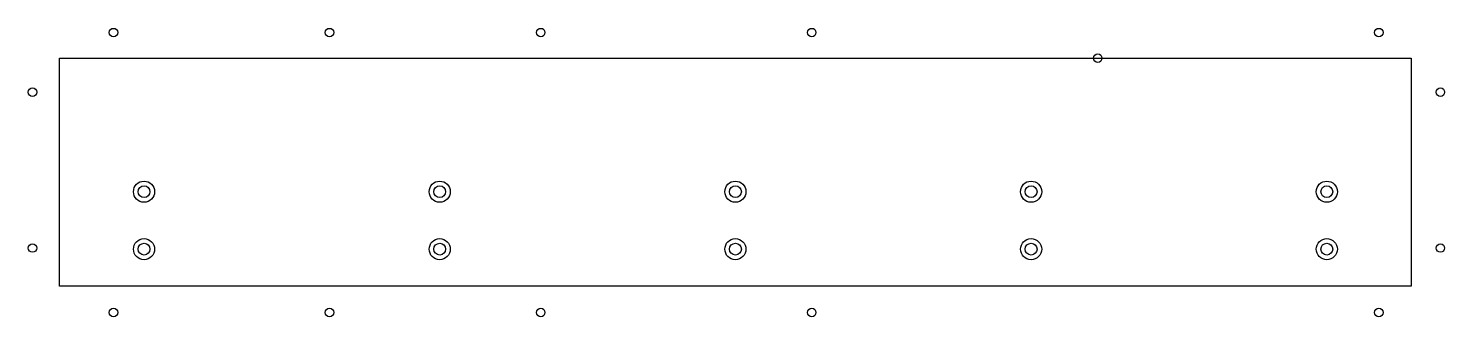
# Model space of a CAD drawing. Extents: x -418 to 420, y -85 to 85.
import ezdxf

# ---------------------------------------------------------------- set-up
doc = ezdxf.new("R2010")
doc.units = 0
doc.layers.get('0').update_dxf_attribs({"linetype": 'CONTINUOUS'})

msp = doc.modelspace()

# ---------------------------------------------------------------- linework, layer by layer
at = {"color": 7, "linetype": 'CONTINUOUS'}
msp.add_lwpolyline([(400, -67.5), (-400, -67.5), (-400, 67.5), (400, 67.5)], close=True, dxfattribs=at)
for centre, radius in [((-368.11, 82.68), 2.5), ((-240.25, 82.68), 2.5), ((-115.22, 82.68), 2.5), ((45.15, 82.68), 2.5), ((380.81, 82.68), 2.5), ((214.43, 67.5), 2.5), ((-415.99, 47.42), 2.5), ((417.26, 47.42), 2.5), ((-350, -11.5), 6.25), ((-175, -11.5), 6.25), ((0, -11.5), 6.25), ((175, -11.5), 6.25), ((350, -11.5), 6.25), ((-350, -45.5), 6.25), ((-175, -45.5), 6.25), ((0, -45.5), 6.25), ((175, -45.5), 6.25), ((350, -45.5), 6.25), ((-415.99, -44.84), 2.5), ((417.26, -44.84), 2.5), ((-368.11, -82.97), 2.5), ((-240.25, -82.97), 2.5), ((-115.22, -82.97), 2.5), ((45.15, -82.97), 2.5), ((380.81, -82.97), 2.5)]:
    msp.add_circle(centre, radius)
for centre in [(-350, -11.5), (-175, -11.5), (0, -11.5), (175, -11.5), (350, -11.5), (-350, -45.5), (-175, -45.5), (0, -45.5), (175, -45.5), (350, -45.5)]:
    msp.add_circle(centre, 3.5, dxfattribs=at)

doc.saveas('drawing.dxf')
